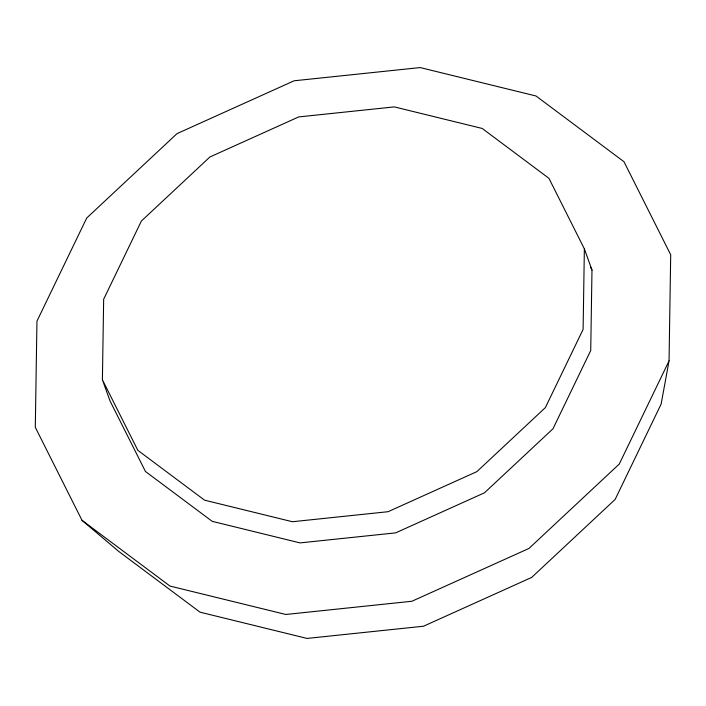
<?xml version="1.0" encoding="UTF-8"?>
<svg xmlns="http://www.w3.org/2000/svg" width="706" height="706" viewBox="0 0 706 706"><rect width="100%" height="100%" fill="white"/><g stroke="black" fill="none" stroke-linecap="round" stroke-linejoin="round"><path stroke-width="1.06" d="M102.405 379.766L103.658 299.238L141.403 221.013L209.903 156.988L298.717 116.914L394.336 106.897L482.198 128.457L548.924 178.309L584.365 248.865L591.981 270.027L590.728 350.547L552.983 428.78L484.484 492.797L395.66 532.871L300.041 542.896L212.188 521.337L145.454 471.484L110.021 400.929L102.405 379.766L137.838 450.322L204.564 500.175L292.425 521.734L388.044 511.709L476.868 471.634L545.359 407.618L583.112 329.384L584.365 248.865M669.05 360.898L670.7 254.742L623.98 161.718L536.013 95.99L420.176 67.573L294.12 80.784L177.021 133.619L86.714 218.022L36.95 321.159L35.3 427.315L82.02 520.34L118.758 551.448L200.036 612.173L307.048 638.427L423.512 626.222L531.697 577.411L615.129 499.433L661.107 404.15L669.05 360.898L619.286 464.027L528.979 548.438L411.88 601.265L285.824 614.476L169.987 586.059L82.02 520.34M590.507 267.089L591.981 270.027"/></g></svg>
